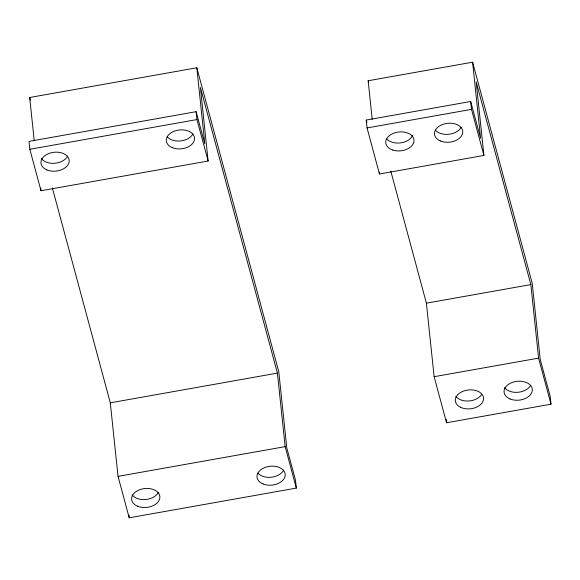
<?xml version="1.0" encoding="UTF-8"?>
<svg xmlns="http://www.w3.org/2000/svg" width="580" height="580" viewBox="0 0 580 580"><rect width="100%" height="100%" fill="white"/><g stroke="black" fill="none" stroke-linecap="round" stroke-linejoin="round"><path stroke-width="0.87" d="M34.213 140.498L29.689 97.491L196.816 67.78L278.799 371.824L286.803 447.97L295.503 480.218L296.329 488.099L129.209 517.809L118.03 476.354L110.301 402.825L52.359 187.956M372.2 119.284L368.148 80.758L472.599 62.191L532.23 283.308L540.234 359.462L550.173 396.314L551 404.195L446.549 422.762L434.13 376.696L426.401 303.173L390.826 171.245M196.816 67.78L204.82 143.927L196.12 111.679L29 141.397L29.826 149.278L41.006 190.733L208.126 161.022L200.405 87.493L277.421 373.107L285.15 446.636L296.329 488.099M29.826 149.278L196.946 119.56L208.126 161.022M551 404.195L538.581 358.128L530.852 284.599L476.187 81.903L483.916 155.433L379.465 174L367.046 127.933L366.219 120.06L470.67 101.485L480.602 138.337L472.599 62.191M367.046 127.933L471.497 109.366L483.916 155.433M426.401 303.173L530.852 284.599M110.301 402.825L277.421 373.107M434.13 376.696L538.581 358.128M118.03 476.354L285.15 446.636M368.148 80.758L368.619 82.505M366.219 120.06L366.908 122.626M29.689 97.491L30.399 100.115M470.67 101.485L471.497 109.366M446.179 419.267L446.549 422.762M379.276 172.209L379.465 174M196.12 111.679L196.946 119.56M128.934 515.185L129.209 517.809M40.723 188.043L41.006 190.733M158.224 492.558A14.188 9.476 -6 0 1 145.565 499.554A14.188 9.476 -6 0 1 132.117 494.87M67.541 156.266A14.188 9.476 -6 0 1 54.883 163.263A14.188 9.476 -6 0 1 41.426 158.587M283.569 470.271A14.188 9.476 -6 0 1 271.368 477.224A14.188 9.476 -6 0 1 257.875 473.113M192.879 133.98A14.188 9.476 -6 0 1 180.684 140.933A14.188 9.476 -6 0 1 167.185 136.822M412.692 135.227A14.188 9.476 -6 0 1 400.852 142.854A14.188 9.476 -6 0 1 386.766 138.975M461.086 127.325A14.188 9.476 -6 0 1 448.891 134.277A14.188 9.476 -6 0 1 435.391 130.166M530.649 385.301A14.188 9.476 -6 0 1 517.998 392.298A14.188 9.476 -6 0 1 504.542 387.614M481.465 394.726A14.188 9.476 -6 0 1 468.698 401.005A14.188 9.476 -6 0 1 455.822 396.321M263.001 483.952A14.188 9.476 -6 0 0 285.186 475.68A14.188 9.476 -6 0 0 265.089 467.429A14.188 9.476 -6 0 0 263.001 483.952M172.318 147.661A14.188 9.476 -6 0 0 194.503 139.388A14.188 9.476 -6 0 0 174.399 131.138A14.188 9.476 -6 0 0 172.318 147.661M46.973 169.947A14.188 9.476 -6 0 0 69.158 161.675A14.188 9.476 -6 0 0 49.061 153.424A14.188 9.476 -6 0 0 46.973 169.947M137.663 506.238A14.188 9.476 -6 0 0 159.848 497.966A14.188 9.476 -6 0 0 139.744 489.716A14.188 9.476 -6 0 0 137.663 506.238M460.411 407.233A14.188 9.476 -6 0 0 483.379 400.164A14.188 9.476 -6 0 0 464.507 390.76A14.188 9.476 -6 0 0 460.411 407.233M510.088 398.982A14.188 9.476 -6 0 0 532.273 390.71A14.188 9.476 -6 0 0 512.176 382.459A14.188 9.476 -6 0 0 510.088 398.982M392.762 150.039A14.188 9.476 -6 0 0 414.011 140.614A14.188 9.476 -6 0 0 392.827 133.574A14.188 9.476 -6 0 0 392.762 150.039M440.517 141.012A14.188 9.476 -6 0 0 462.709 132.733A14.188 9.476 -6 0 0 442.605 124.482A14.188 9.476 -6 0 0 440.517 141.012"/></g></svg>
